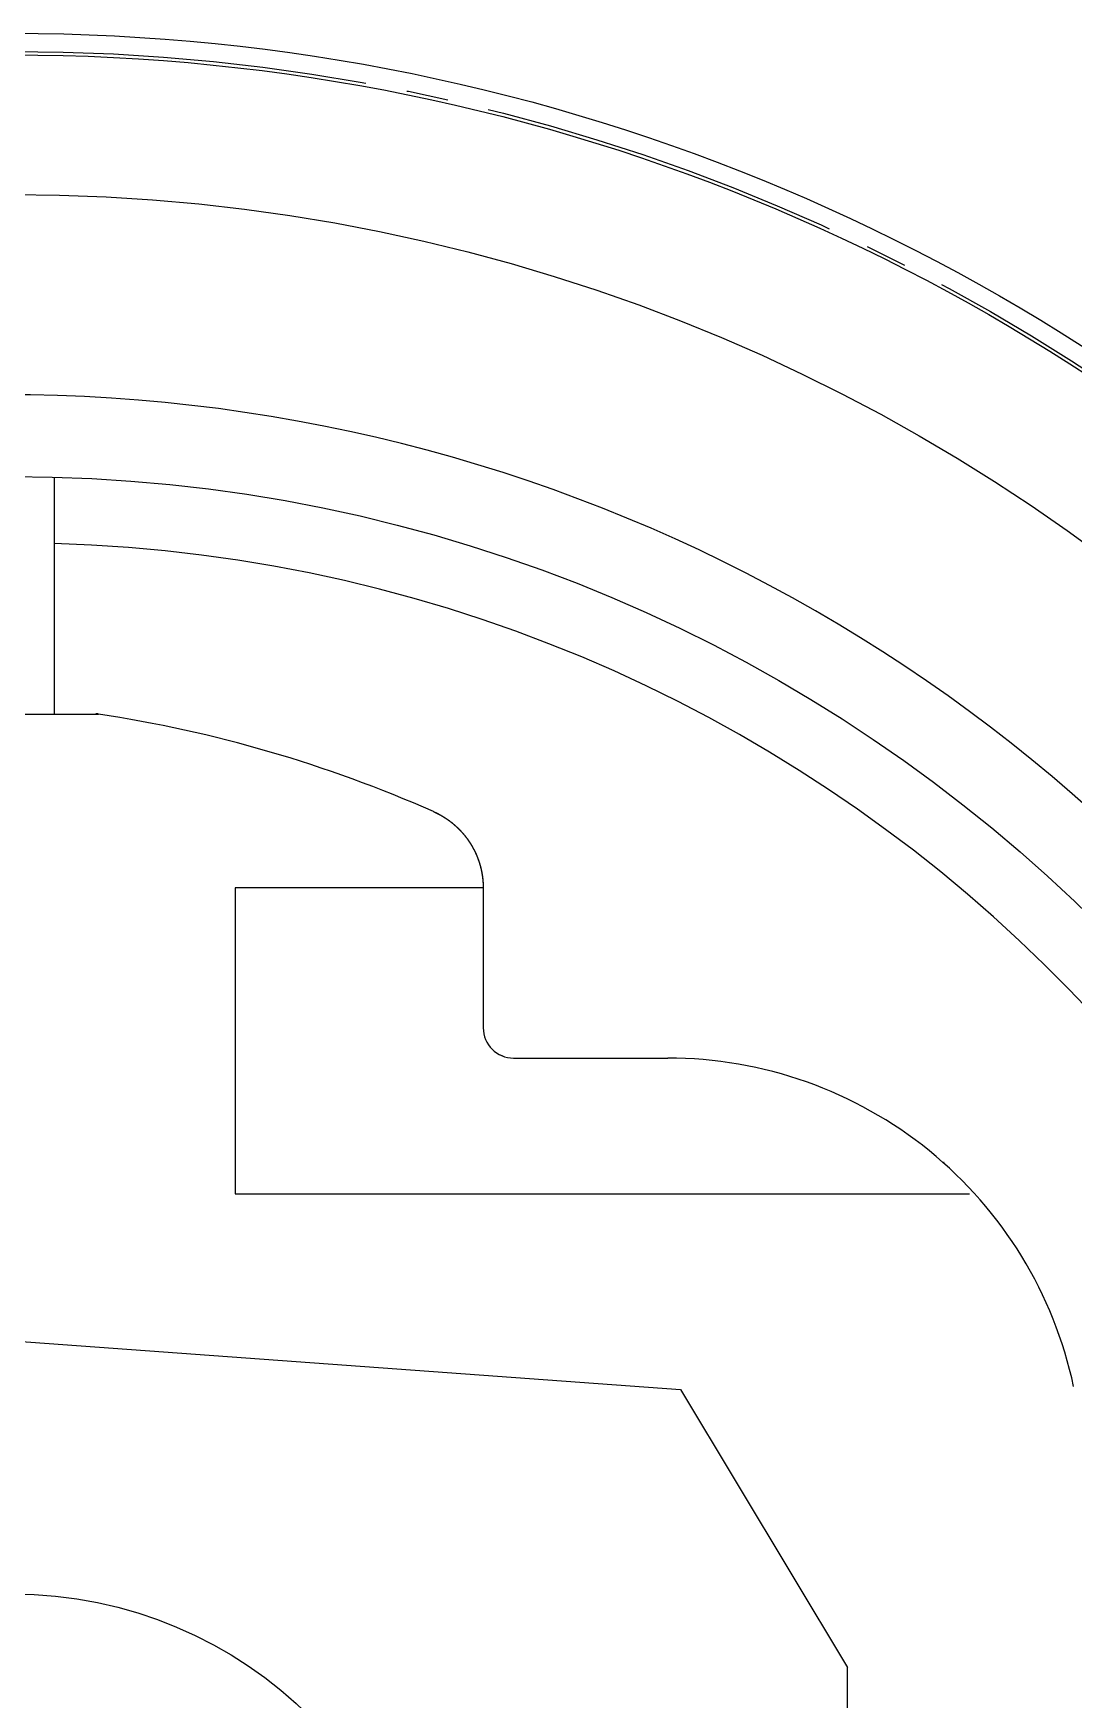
# Model space of a CAD drawing. Extents: x 16 to 365, y 6 to 252.
# Drawn here: x 101.5 to 138.9, y 191.5 to 251.4 of the extents above; entities that cross this region are included whole.
import ezdxf

# ---------------------------------------------------------------- set-up
doc = ezdxf.new("R2010")
doc.units = 0
doc.linetypes.add('CENTER', pattern=[17.5, 13, -1.5, 1.5, -1.5])
doc.layers.get('0').update_dxf_attribs({"linetype": 'CONTINUOUS'})
doc.layers.add('CENTER', color=1, linetype='CENTER')

msp = doc.modelspace()

# ---------------------------------------------------------------- linework, layer by layer
at = {"color": 7, "linetype": 'CONTINUOUS'}
for p, q in [((102.255, 235.427), (102.255, 226.923)), ((97.671, 226.909), (103.841, 226.909)), ((117.668, 220.661), (108.755, 220.661)), ((108.755, 220.661), (108.755, 209.661)), ((117.668, 220.661), (117.668, 215.631)), ((117.669, 220.661), (117.669, 215.631)), ((118.756, 214.544), (124.297, 214.544)), ((134.228, 210.788), (134.222, 210.794)), ((135.139, 209.648), (108.755, 209.648)), ((100.755, 204.381), (124.755, 202.631)), ((124.755, 202.631), (130.755, 192.631)), ((130.755, 167.631), (130.755, 192.631))]:
    msp.add_line(p, q, dxfattribs=at)
at = {"color": 7}
for points in [[(103.84, 226.909, 0), (103.84, 226.909, 0), (103.839, 226.909, 0), (103.839, 226.909, 0), (103.838, 226.909, 0), (103.837, 226.909, 0), (103.837, 226.909, 0), (103.836, 226.91, 0), (103.836, 226.91, 0), (103.835, 226.91, 0), (103.834, 226.91, 0), (103.834, 226.91, 0), (103.833, 226.91, 0), (103.833, 226.91, 0), (103.832, 226.91, 0), (103.831, 226.91, 0), (103.831, 226.91, 0), (103.83, 226.91, 0), (103.83, 226.911, 0), (103.829, 226.911, 0), (103.829, 226.911, 0), (103.828, 226.911, 0), (103.827, 226.911, 0), (103.827, 226.911, 0), (103.826, 226.911, 0), (103.826, 226.911, 0), (103.825, 226.911, 0), (103.824, 226.911, 0), (103.824, 226.911, 0), (103.823, 226.912, 0), (103.823, 226.912, 0), (103.822, 226.912, 0), (103.821, 226.912, 0), (103.821, 226.912, 0), (103.82, 226.912, 0), (103.82, 226.912, 0), (103.819, 226.912, 0), (103.818, 226.912, 0), (103.818, 226.912, 0), (103.817, 226.912, 0), (103.817, 226.912, 0), (103.816, 226.913, 0), (103.816, 226.913, 0), (103.815, 226.913, 0), (103.814, 226.913, 0), (103.814, 226.913, 0), (103.813, 226.913, 0), (103.813, 226.913, 0), (103.812, 226.913, 0), (103.811, 226.913, 0), (103.811, 226.913, 0), (103.81, 226.913, 0), (103.81, 226.914, 0), (103.809, 226.914, 0), (103.808, 226.914, 0), (103.808, 226.914, 0), (103.807, 226.914, 0), (103.807, 226.914, 0), (103.806, 226.914, 0), (103.805, 226.914, 0), (103.805, 226.914, 0), (103.804, 226.914, 0), (103.804, 226.914, 0), (103.803, 226.915, 0), (103.803, 226.915, 0), (103.802, 226.915, 0), (103.801, 226.915, 0), (103.801, 226.915, 0), (103.8, 226.915, 0), (103.8, 226.915, 0), (103.799, 226.915, 0), (103.798, 226.915, 0), (103.798, 226.915, 0), (103.797, 226.915, 0), (103.797, 226.915, 0), (103.796, 226.916, 0), (103.795, 226.916, 0), (103.795, 226.916, 0), (103.794, 226.916, 0), (103.794, 226.916, 0), (103.793, 226.916, 0), (103.792, 226.916, 0), (103.792, 226.916, 0), (103.791, 226.916, 0), (103.791, 226.916, 0), (103.79, 226.916, 0), (103.79, 226.917, 0), (103.789, 226.917, 0), (103.788, 226.917, 0), (103.788, 226.917, 0), (103.787, 226.917, 0), (103.787, 226.917, 0), (103.786, 226.917, 0), (103.785, 226.917, 0), (103.785, 226.917, 0), (103.784, 226.917, 0), (103.784, 226.917, 0), (103.783, 226.917, 0), (103.782, 226.918, 0), (103.782, 226.918, 0), (103.781, 226.918, 0), (103.781, 226.918, 0), (103.78, 226.918, 0), (103.779, 226.918, 0), (103.779, 226.918, 0), (103.778, 226.918, 0), (103.778, 226.918, 0), (103.777, 226.918, 0), (103.777, 226.918, 0), (103.776, 226.918, 0), (103.775, 226.919, 0), (103.775, 226.919, 0), (103.774, 226.919, 0), (103.774, 226.919, 0), (103.773, 226.919, 0), (103.772, 226.919, 0), (103.772, 226.919, 0), (103.771, 226.919, 0), (103.771, 226.919, 0), (103.77, 226.919, 0), (103.769, 226.919, 0), (103.769, 226.92, 0), (103.768, 226.92, 0), (103.768, 226.92, 0), (103.767, 226.92, 0), (103.766, 226.92, 0), (103.766, 226.92, 0), (103.765, 226.92, 0), (103.765, 226.92, 0), (103.764, 226.92, 0), (103.764, 226.92, 0), (103.763, 226.92, 0), (103.762, 226.92, 0), (103.762, 226.921, 0), (103.761, 226.921, 0), (103.761, 226.921, 0), (103.76, 226.921, 0), (103.759, 226.921, 0), (103.759, 226.921, 0), (103.758, 226.921, 0), (103.758, 226.921, 0), (103.757, 226.921, 0), (103.756, 226.921, 0), (103.756, 226.921, 0), (103.755, 226.921, 0), (103.755, 226.922, 0), (103.754, 226.922, 0), (103.753, 226.922, 0), (103.753, 226.922, 0), (103.752, 226.922, 0), (103.752, 226.922, 0), (103.751, 226.922, 0), (103.751, 226.922, 0), (103.75, 226.922, 0), (103.749, 226.922, 0), (103.749, 226.922, 0), (103.748, 226.923, 0), (103.748, 226.923, 0), (103.747, 226.923, 0), (103.746, 226.923, 0)], [(103.746, 226.923, 0), (103.747, 226.923, 0), (103.748, 226.923, 0), (103.748, 226.923, 0), (103.749, 226.922, 0), (103.749, 226.922, 0), (103.75, 226.922, 0), (103.751, 226.922, 0), (103.751, 226.922, 0), (103.752, 226.922, 0), (103.752, 226.922, 0), (103.753, 226.922, 0), (103.753, 226.922, 0), (103.754, 226.922, 0), (103.755, 226.922, 0), (103.755, 226.921, 0), (103.756, 226.921, 0), (103.756, 226.921, 0), (103.757, 226.921, 0), (103.758, 226.921, 0), (103.758, 226.921, 0), (103.759, 226.921, 0), (103.759, 226.921, 0), (103.76, 226.921, 0), (103.761, 226.921, 0), (103.761, 226.921, 0), (103.762, 226.921, 0), (103.762, 226.92, 0), (103.763, 226.92, 0), (103.764, 226.92, 0), (103.764, 226.92, 0), (103.765, 226.92, 0), (103.765, 226.92, 0), (103.766, 226.92, 0), (103.766, 226.92, 0), (103.767, 226.92, 0), (103.768, 226.92, 0), (103.768, 226.92, 0), (103.769, 226.92, 0), (103.769, 226.919, 0), (103.77, 226.919, 0), (103.771, 226.919, 0), (103.771, 226.919, 0), (103.772, 226.919, 0), (103.772, 226.919, 0), (103.773, 226.919, 0), (103.774, 226.919, 0), (103.774, 226.919, 0), (103.775, 226.919, 0), (103.775, 226.919, 0), (103.776, 226.918, 0), (103.777, 226.918, 0), (103.777, 226.918, 0), (103.778, 226.918, 0), (103.778, 226.918, 0), (103.779, 226.918, 0), (103.779, 226.918, 0), (103.78, 226.918, 0), (103.781, 226.918, 0), (103.781, 226.918, 0), (103.782, 226.918, 0), (103.782, 226.918, 0), (103.783, 226.917, 0), (103.784, 226.917, 0), (103.784, 226.917, 0), (103.785, 226.917, 0), (103.785, 226.917, 0), (103.786, 226.917, 0), (103.787, 226.917, 0), (103.787, 226.917, 0), (103.788, 226.917, 0), (103.788, 226.917, 0), (103.789, 226.917, 0), (103.79, 226.917, 0), (103.79, 226.916, 0), (103.791, 226.916, 0), (103.791, 226.916, 0), (103.792, 226.916, 0), (103.792, 226.916, 0), (103.793, 226.916, 0), (103.794, 226.916, 0), (103.794, 226.916, 0), (103.795, 226.916, 0), (103.795, 226.916, 0), (103.796, 226.916, 0), (103.797, 226.915, 0), (103.797, 226.915, 0), (103.798, 226.915, 0), (103.798, 226.915, 0), (103.799, 226.915, 0), (103.8, 226.915, 0), (103.8, 226.915, 0), (103.801, 226.915, 0), (103.801, 226.915, 0), (103.802, 226.915, 0), (103.803, 226.915, 0), (103.803, 226.915, 0), (103.804, 226.914, 0), (103.804, 226.914, 0), (103.805, 226.914, 0), (103.805, 226.914, 0), (103.806, 226.914, 0), (103.807, 226.914, 0), (103.807, 226.914, 0), (103.808, 226.914, 0), (103.808, 226.914, 0), (103.809, 226.914, 0), (103.81, 226.914, 0), (103.81, 226.913, 0), (103.811, 226.913, 0), (103.811, 226.913, 0), (103.812, 226.913, 0), (103.813, 226.913, 0), (103.813, 226.913, 0), (103.814, 226.913, 0), (103.814, 226.913, 0), (103.815, 226.913, 0), (103.816, 226.913, 0), (103.816, 226.913, 0), (103.817, 226.912, 0), (103.817, 226.912, 0), (103.818, 226.912, 0), (103.818, 226.912, 0), (103.819, 226.912, 0), (103.82, 226.912, 0), (103.82, 226.912, 0), (103.821, 226.912, 0), (103.821, 226.912, 0), (103.822, 226.912, 0), (103.823, 226.912, 0), (103.823, 226.912, 0), (103.824, 226.911, 0), (103.824, 226.911, 0), (103.825, 226.911, 0), (103.826, 226.911, 0), (103.826, 226.911, 0), (103.827, 226.911, 0), (103.827, 226.911, 0), (103.828, 226.911, 0), (103.829, 226.911, 0), (103.829, 226.911, 0), (103.83, 226.911, 0), (103.83, 226.91, 0), (103.831, 226.91, 0), (103.831, 226.91, 0), (103.832, 226.91, 0), (103.833, 226.91, 0), (103.833, 226.91, 0), (103.834, 226.91, 0), (103.834, 226.91, 0), (103.835, 226.91, 0), (103.836, 226.91, 0), (103.836, 226.91, 0), (103.837, 226.909, 0), (103.837, 226.909, 0), (103.838, 226.909, 0), (103.839, 226.909, 0), (103.839, 226.909, 0), (103.84, 226.909, 0), (103.84, 226.909, 0)], [(115.881, 223.404, 0), (115.889, 223.4, 0), (115.898, 223.397, 0), (115.906, 223.393, 0), (115.914, 223.389, 0), (115.922, 223.386, 0), (115.931, 223.382, 0), (115.939, 223.378, 0), (115.947, 223.374, 0), (115.955, 223.37, 0), (115.963, 223.366, 0), (115.971, 223.362, 0), (115.98, 223.359, 0), (115.988, 223.355, 0), (115.996, 223.351, 0), (116.004, 223.347, 0), (116.012, 223.343, 0), (116.02, 223.338, 0), (116.028, 223.334, 0), (116.036, 223.33, 0), (116.044, 223.326, 0), (116.052, 223.322, 0), (116.06, 223.318, 0), (116.068, 223.314, 0), (116.076, 223.309, 0), (116.084, 223.305, 0), (116.092, 223.301, 0), (116.1, 223.297, 0), (116.108, 223.292, 0), (116.116, 223.288, 0), (116.124, 223.283, 0), (116.132, 223.279, 0), (116.14, 223.275, 0), (116.148, 223.27, 0), (116.155, 223.266, 0), (116.163, 223.261, 0), (116.171, 223.257, 0), (116.179, 223.252, 0), (116.187, 223.248, 0), (116.195, 223.243, 0), (116.202, 223.238, 0), (116.21, 223.234, 0), (116.218, 223.229, 0), (116.226, 223.224, 0), (116.233, 223.22, 0), (116.241, 223.215, 0), (116.249, 223.21, 0), (116.256, 223.205, 0), (116.264, 223.201, 0), (116.272, 223.196, 0), (116.279, 223.191, 0), (116.287, 223.186, 0), (116.295, 223.181, 0), (116.302, 223.176, 0), (116.31, 223.171, 0), (116.317, 223.166, 0), (116.325, 223.161, 0), (116.332, 223.156, 0), (116.34, 223.151, 0), (116.347, 223.146, 0), (116.355, 223.141, 0), (116.362, 223.136, 0), (116.37, 223.131, 0), (116.377, 223.126, 0), (116.385, 223.121, 0), (116.392, 223.116, 0), (116.4, 223.11, 0), (116.407, 223.105, 0), (116.414, 223.1, 0), (116.422, 223.095, 0), (116.429, 223.089, 0), (116.436, 223.084, 0), (116.444, 223.079, 0), (116.451, 223.073, 0), (116.458, 223.068, 0), (116.465, 223.062, 0), (116.473, 223.057, 0), (116.48, 223.052, 0), (116.487, 223.046, 0), (116.494, 223.041, 0), (116.501, 223.035, 0), (116.508, 223.03, 0), (116.516, 223.024, 0), (116.523, 223.018, 0), (116.53, 223.013, 0), (116.537, 223.007, 0), (116.544, 223.002, 0), (116.551, 222.996, 0), (116.558, 222.99, 0), (116.565, 222.985, 0), (116.572, 222.979, 0), (116.579, 222.973, 0), (116.586, 222.967, 0), (116.593, 222.962, 0), (116.6, 222.956, 0), (116.607, 222.95, 0), (116.614, 222.944, 0), (116.621, 222.938, 0), (116.627, 222.932, 0), (116.634, 222.926, 0), (116.641, 222.92, 0), (116.648, 222.914, 0), (116.655, 222.908, 0), (116.661, 222.902, 0), (116.668, 222.896, 0), (116.675, 222.89, 0), (116.682, 222.884, 0), (116.688, 222.878, 0), (116.695, 222.872, 0), (116.702, 222.866, 0), (116.708, 222.86, 0), (116.715, 222.854, 0), (116.722, 222.848, 0), (116.728, 222.841, 0), (116.735, 222.835, 0), (116.741, 222.829, 0), (116.748, 222.823, 0), (116.754, 222.816, 0), (116.761, 222.81, 0), (116.767, 222.804, 0), (116.774, 222.797, 0), (116.78, 222.791, 0), (116.787, 222.785, 0), (116.793, 222.778, 0), (116.799, 222.772, 0), (116.806, 222.765, 0), (116.812, 222.759, 0), (116.818, 222.753, 0), (116.825, 222.746, 0), (116.831, 222.74, 0), (116.837, 222.733, 0), (116.843, 222.726, 0), (116.85, 222.72, 0), (116.856, 222.713, 0), (116.862, 222.707, 0), (116.868, 222.7, 0), (116.874, 222.693, 0), (116.88, 222.687, 0), (116.886, 222.68, 0), (116.893, 222.673, 0), (116.899, 222.667, 0), (116.905, 222.66, 0), (116.911, 222.653, 0), (116.917, 222.646, 0), (116.923, 222.64, 0), (116.929, 222.633, 0), (116.935, 222.626, 0), (116.94, 222.619, 0), (116.946, 222.612, 0), (116.952, 222.605, 0), (116.958, 222.599, 0), (116.964, 222.592, 0), (116.97, 222.585, 0), (116.975, 222.578, 0), (116.981, 222.571, 0), (116.987, 222.564, 0), (116.993, 222.557, 0), (116.998, 222.55, 0), (117.004, 222.543, 0), (117.01, 222.536, 0), (117.015, 222.529, 0), (117.021, 222.522, 0), (117.027, 222.514, 0), (117.032, 222.507, 0), (117.038, 222.5, 0), (117.043, 222.493, 0), (117.049, 222.486, 0), (117.054, 222.479, 0), (117.06, 222.472, 0), (117.065, 222.464, 0), (117.071, 222.457, 0), (117.076, 222.45, 0), (117.081, 222.443, 0), (117.087, 222.435, 0), (117.092, 222.428, 0), (117.097, 222.421, 0), (117.103, 222.413, 0), (117.108, 222.406, 0), (117.113, 222.399, 0), (117.119, 222.391, 0), (117.124, 222.384, 0), (117.129, 222.376, 0), (117.134, 222.369, 0), (117.139, 222.362, 0), (117.144, 222.354, 0), (117.149, 222.347, 0), (117.155, 222.339, 0), (117.16, 222.332, 0), (117.165, 222.324, 0), (117.17, 222.317, 0), (117.175, 222.309, 0), (117.18, 222.302, 0), (117.184, 222.294, 0), (117.189, 222.286, 0), (117.194, 222.279, 0), (117.199, 222.271, 0), (117.204, 222.263, 0), (117.209, 222.256, 0), (117.214, 222.248, 0), (117.218, 222.24, 0), (117.223, 222.233, 0), (117.228, 222.225, 0), (117.233, 222.217, 0), (117.237, 222.21, 0), (117.242, 222.202, 0), (117.247, 222.194, 0), (117.251, 222.186, 0), (117.256, 222.179, 0), (117.26, 222.171, 0), (117.265, 222.163, 0), (117.269, 222.155, 0), (117.274, 222.147, 0), (117.278, 222.139, 0), (117.283, 222.131, 0), (117.287, 222.124, 0), (117.292, 222.116, 0), (117.296, 222.108, 0), (117.3, 222.1, 0), (117.305, 222.092, 0), (117.309, 222.084, 0), (117.313, 222.076, 0), (117.317, 222.068, 0), (117.322, 222.06, 0), (117.326, 222.052, 0), (117.33, 222.044, 0), (117.334, 222.036, 0), (117.338, 222.028, 0), (117.342, 222.02, 0), (117.347, 222.012, 0), (117.351, 222.004, 0), (117.355, 221.996, 0), (117.359, 221.988, 0), (117.363, 221.979, 0), (117.367, 221.971, 0), (117.371, 221.963, 0), (117.374, 221.955, 0), (117.378, 221.947, 0), (117.382, 221.939, 0), (117.386, 221.93, 0), (117.39, 221.922, 0), (117.394, 221.914, 0), (117.397, 221.906, 0), (117.401, 221.898, 0), (117.405, 221.889, 0), (117.409, 221.881, 0), (117.412, 221.873, 0), (117.416, 221.865, 0), (117.42, 221.856, 0), (117.423, 221.848, 0), (117.427, 221.84, 0), (117.43, 221.831, 0), (117.434, 221.823, 0), (117.437, 221.815, 0), (117.441, 221.806, 0), (117.444, 221.798, 0), (117.448, 221.79, 0), (117.451, 221.781, 0), (117.454, 221.773, 0), (117.458, 221.764, 0), (117.461, 221.756, 0), (117.464, 221.748, 0), (117.468, 221.739, 0), (117.471, 221.731, 0), (117.474, 221.722, 0), (117.477, 221.714, 0), (117.48, 221.705, 0), (117.483, 221.697, 0), (117.487, 221.688, 0), (117.49, 221.68, 0), (117.493, 221.671, 0), (117.496, 221.663, 0), (117.499, 221.654, 0), (117.502, 221.646, 0), (117.505, 221.637, 0), (117.508, 221.629, 0), (117.511, 221.62, 0), (117.513, 221.612, 0), (117.516, 221.603, 0), (117.519, 221.594, 0), (117.522, 221.586, 0), (117.525, 221.577, 0), (117.527, 221.569, 0), (117.53, 221.56, 0), (117.533, 221.551, 0), (117.536, 221.543, 0), (117.538, 221.534, 0), (117.541, 221.525, 0), (117.543, 221.517, 0), (117.546, 221.508, 0), (117.548, 221.499, 0), (117.551, 221.491, 0), (117.553, 221.482, 0), (117.556, 221.473, 0), (117.558, 221.465, 0), (117.561, 221.456, 0), (117.563, 221.447, 0), (117.566, 221.438, 0), (117.568, 221.43, 0), (117.57, 221.421, 0), (117.572, 221.412, 0), (117.575, 221.403, 0), (117.577, 221.395, 0), (117.579, 221.386, 0), (117.581, 221.377, 0), (117.583, 221.368, 0), (117.586, 221.359, 0), (117.588, 221.351, 0), (117.59, 221.342, 0), (117.592, 221.333, 0), (117.594, 221.324, 0), (117.596, 221.315, 0), (117.598, 221.307, 0), (117.6, 221.298, 0), (117.602, 221.289, 0), (117.603, 221.28, 0), (117.605, 221.271, 0), (117.607, 221.262, 0), (117.609, 221.254, 0), (117.611, 221.245, 0), (117.612, 221.236, 0), (117.614, 221.227, 0), (117.616, 221.218, 0), (117.618, 221.209, 0), (117.619, 221.2, 0), (117.621, 221.191, 0), (117.622, 221.182, 0), (117.624, 221.174, 0), (117.625, 221.165, 0), (117.627, 221.156, 0), (117.628, 221.147, 0), (117.63, 221.138, 0), (117.631, 221.129, 0), (117.633, 221.12, 0), (117.634, 221.111, 0), (117.635, 221.102, 0), (117.637, 221.093, 0), (117.638, 221.084, 0), (117.639, 221.075, 0), (117.641, 221.066, 0), (117.642, 221.057, 0), (117.643, 221.048, 0), (117.644, 221.039, 0), (117.645, 221.03, 0), (117.646, 221.021, 0), (117.647, 221.012, 0), (117.648, 221.004, 0), (117.649, 220.995, 0), (117.65, 220.986, 0), (117.651, 220.977, 0), (117.652, 220.968, 0), (117.653, 220.959, 0), (117.654, 220.95, 0), (117.655, 220.941, 0), (117.656, 220.932, 0), (117.657, 220.923, 0), (117.657, 220.914, 0), (117.658, 220.904, 0), (117.659, 220.895, 0), (117.66, 220.886, 0), (117.66, 220.877, 0), (117.661, 220.868, 0), (117.662, 220.859, 0), (117.662, 220.85, 0), (117.663, 220.841, 0), (117.663, 220.832, 0), (117.664, 220.823, 0), (117.664, 220.814, 0), (117.665, 220.805, 0), (117.665, 220.796, 0), (117.665, 220.787, 0), (117.666, 220.778, 0), (117.666, 220.769, 0), (117.666, 220.76, 0), (117.667, 220.751, 0), (117.667, 220.742, 0), (117.667, 220.733, 0), (117.667, 220.724, 0), (117.668, 220.715, 0), (117.668, 220.706, 0), (117.668, 220.697, 0), (117.668, 220.688, 0), (117.668, 220.679, 0), (117.668, 220.67, 0), (117.668, 220.661, 0)], [(115.882, 223.404, 0), (115.891, 223.4, 0), (115.899, 223.397, 0), (115.907, 223.393, 0), (115.915, 223.389, 0), (115.923, 223.386, 0), (115.932, 223.382, 0), (115.94, 223.378, 0), (115.948, 223.374, 0), (115.956, 223.37, 0), (115.964, 223.366, 0), (115.973, 223.362, 0), (115.981, 223.359, 0), (115.989, 223.355, 0), (115.997, 223.351, 0), (116.005, 223.347, 0), (116.013, 223.343, 0), (116.021, 223.338, 0), (116.029, 223.334, 0), (116.037, 223.33, 0), (116.045, 223.326, 0), (116.053, 223.322, 0), (116.061, 223.318, 0), (116.069, 223.314, 0), (116.077, 223.309, 0), (116.085, 223.305, 0), (116.093, 223.301, 0), (116.101, 223.297, 0), (116.109, 223.292, 0), (116.117, 223.288, 0), (116.125, 223.283, 0), (116.133, 223.279, 0), (116.141, 223.275, 0), (116.149, 223.27, 0), (116.157, 223.266, 0), (116.164, 223.261, 0), (116.172, 223.257, 0), (116.18, 223.252, 0), (116.188, 223.248, 0), (116.196, 223.243, 0), (116.203, 223.238, 0), (116.211, 223.234, 0), (116.219, 223.229, 0), (116.227, 223.224, 0), (116.234, 223.22, 0), (116.242, 223.215, 0), (116.25, 223.21, 0), (116.258, 223.205, 0), (116.265, 223.201, 0), (116.273, 223.196, 0), (116.28, 223.191, 0), (116.288, 223.186, 0), (116.296, 223.181, 0), (116.303, 223.176, 0), (116.311, 223.171, 0), (116.318, 223.166, 0), (116.326, 223.161, 0), (116.334, 223.156, 0), (116.341, 223.151, 0), (116.349, 223.146, 0), (116.356, 223.141, 0), (116.364, 223.136, 0), (116.371, 223.131, 0), (116.378, 223.126, 0), (116.386, 223.121, 0), (116.393, 223.116, 0), (116.401, 223.11, 0), (116.408, 223.105, 0), (116.415, 223.1, 0), (116.423, 223.095, 0), (116.43, 223.089, 0), (116.437, 223.084, 0), (116.445, 223.079, 0), (116.452, 223.073, 0), (116.459, 223.068, 0), (116.466, 223.062, 0), (116.474, 223.057, 0), (116.481, 223.052, 0), (116.488, 223.046, 0), (116.495, 223.041, 0), (116.502, 223.035, 0), (116.51, 223.03, 0), (116.517, 223.024, 0), (116.524, 223.018, 0), (116.531, 223.013, 0), (116.538, 223.007, 0), (116.545, 223.002, 0), (116.552, 222.996, 0), (116.559, 222.99, 0), (116.566, 222.985, 0), (116.573, 222.979, 0), (116.58, 222.973, 0), (116.587, 222.967, 0), (116.594, 222.962, 0), (116.601, 222.956, 0), (116.608, 222.95, 0), (116.615, 222.944, 0), (116.622, 222.938, 0), (116.629, 222.932, 0), (116.635, 222.926, 0), (116.642, 222.92, 0), (116.649, 222.914, 0), (116.656, 222.908, 0), (116.663, 222.902, 0), (116.669, 222.896, 0), (116.676, 222.89, 0), (116.683, 222.884, 0), (116.689, 222.878, 0), (116.696, 222.872, 0), (116.703, 222.866, 0), (116.709, 222.86, 0), (116.716, 222.854, 0), (116.723, 222.848, 0), (116.729, 222.841, 0), (116.736, 222.835, 0), (116.742, 222.829, 0), (116.749, 222.823, 0), (116.755, 222.816, 0), (116.762, 222.81, 0), (116.768, 222.804, 0), (116.775, 222.797, 0), (116.781, 222.791, 0), (116.788, 222.785, 0), (116.794, 222.778, 0), (116.8, 222.772, 0), (116.807, 222.765, 0), (116.813, 222.759, 0), (116.819, 222.753, 0), (116.826, 222.746, 0), (116.832, 222.74, 0), (116.838, 222.733, 0), (116.844, 222.726, 0), (116.851, 222.72, 0), (116.857, 222.713, 0), (116.863, 222.707, 0), (116.869, 222.7, 0), (116.875, 222.693, 0), (116.881, 222.687, 0), (116.888, 222.68, 0), (116.894, 222.673, 0), (116.9, 222.667, 0), (116.906, 222.66, 0), (116.912, 222.653, 0), (116.918, 222.646, 0), (116.924, 222.64, 0), (116.93, 222.633, 0), (116.936, 222.626, 0), (116.942, 222.619, 0), (116.947, 222.612, 0), (116.953, 222.605, 0), (116.959, 222.599, 0), (116.965, 222.592, 0), (116.971, 222.585, 0), (116.977, 222.578, 0), (116.982, 222.571, 0), (116.988, 222.564, 0), (116.994, 222.557, 0), (117, 222.55, 0), (117.005, 222.543, 0), (117.011, 222.536, 0), (117.017, 222.529, 0), (117.022, 222.522, 0), (117.028, 222.514, 0), (117.033, 222.507, 0), (117.039, 222.5, 0), (117.044, 222.493, 0), (117.05, 222.486, 0), (117.055, 222.479, 0), (117.061, 222.472, 0), (117.066, 222.464, 0), (117.072, 222.457, 0), (117.077, 222.45, 0), (117.083, 222.443, 0), (117.088, 222.435, 0), (117.093, 222.428, 0), (117.099, 222.421, 0), (117.104, 222.413, 0), (117.109, 222.406, 0), (117.114, 222.399, 0), (117.12, 222.391, 0), (117.125, 222.384, 0), (117.13, 222.376, 0), (117.135, 222.369, 0), (117.14, 222.362, 0), (117.145, 222.354, 0), (117.151, 222.347, 0), (117.156, 222.339, 0), (117.161, 222.332, 0), (117.166, 222.324, 0), (117.171, 222.317, 0), (117.176, 222.309, 0), (117.181, 222.302, 0), (117.186, 222.294, 0), (117.19, 222.286, 0), (117.195, 222.279, 0), (117.2, 222.271, 0), (117.205, 222.263, 0), (117.21, 222.256, 0), (117.215, 222.248, 0), (117.219, 222.24, 0), (117.224, 222.233, 0), (117.229, 222.225, 0), (117.234, 222.217, 0), (117.238, 222.21, 0), (117.243, 222.202, 0), (117.248, 222.194, 0), (117.252, 222.186, 0), (117.257, 222.179, 0), (117.261, 222.171, 0), (117.266, 222.163, 0), (117.27, 222.155, 0), (117.275, 222.147, 0), (117.279, 222.139, 0), (117.284, 222.131, 0), (117.288, 222.124, 0), (117.293, 222.116, 0), (117.297, 222.108, 0), (117.301, 222.1, 0), (117.306, 222.092, 0), (117.31, 222.084, 0), (117.314, 222.076, 0), (117.319, 222.068, 0), (117.323, 222.06, 0), (117.327, 222.052, 0), (117.331, 222.044, 0), (117.335, 222.036, 0), (117.339, 222.028, 0), (117.344, 222.02, 0), (117.348, 222.012, 0), (117.352, 222.004, 0), (117.356, 221.996, 0), (117.36, 221.988, 0), (117.364, 221.979, 0), (117.368, 221.971, 0), (117.372, 221.963, 0), (117.376, 221.955, 0), (117.379, 221.947, 0), (117.383, 221.939, 0), (117.387, 221.93, 0), (117.391, 221.922, 0), (117.395, 221.914, 0), (117.399, 221.906, 0), (117.402, 221.898, 0), (117.406, 221.889, 0), (117.41, 221.881, 0), (117.413, 221.873, 0), (117.417, 221.865, 0), (117.421, 221.856, 0), (117.424, 221.848, 0), (117.428, 221.84, 0), (117.431, 221.831, 0), (117.435, 221.823, 0), (117.438, 221.815, 0), (117.442, 221.806, 0), (117.445, 221.798, 0), (117.449, 221.79, 0), (117.452, 221.781, 0), (117.455, 221.773, 0), (117.459, 221.764, 0), (117.462, 221.756, 0), (117.465, 221.748, 0), (117.469, 221.739, 0), (117.472, 221.731, 0), (117.475, 221.722, 0), (117.478, 221.714, 0), (117.481, 221.705, 0), (117.485, 221.697, 0), (117.488, 221.688, 0), (117.491, 221.68, 0), (117.494, 221.671, 0), (117.497, 221.663, 0), (117.5, 221.654, 0), (117.503, 221.646, 0), (117.506, 221.637, 0), (117.509, 221.629, 0), (117.512, 221.62, 0), (117.515, 221.612, 0), (117.517, 221.603, 0), (117.52, 221.594, 0), (117.523, 221.586, 0), (117.526, 221.577, 0), (117.529, 221.569, 0), (117.531, 221.56, 0), (117.534, 221.551, 0), (117.537, 221.543, 0), (117.539, 221.534, 0), (117.542, 221.525, 0), (117.544, 221.517, 0), (117.547, 221.508, 0), (117.55, 221.499, 0), (117.552, 221.491, 0), (117.555, 221.482, 0), (117.557, 221.473, 0), (117.559, 221.465, 0), (117.562, 221.456, 0), (117.564, 221.447, 0), (117.567, 221.438, 0), (117.569, 221.43, 0), (117.571, 221.421, 0), (117.574, 221.412, 0), (117.576, 221.403, 0), (117.578, 221.395, 0), (117.58, 221.386, 0), (117.582, 221.377, 0), (117.585, 221.368, 0), (117.587, 221.359, 0), (117.589, 221.351, 0), (117.591, 221.342, 0), (117.593, 221.333, 0), (117.595, 221.324, 0), (117.597, 221.315, 0), (117.599, 221.307, 0), (117.601, 221.298, 0), (117.603, 221.289, 0), (117.605, 221.28, 0), (117.606, 221.271, 0), (117.608, 221.262, 0), (117.61, 221.254, 0), (117.612, 221.245, 0), (117.614, 221.236, 0), (117.615, 221.227, 0), (117.617, 221.218, 0), (117.619, 221.209, 0), (117.62, 221.2, 0), (117.622, 221.191, 0), (117.623, 221.182, 0), (117.625, 221.174, 0), (117.627, 221.165, 0), (117.628, 221.156, 0), (117.63, 221.147, 0), (117.631, 221.138, 0), (117.632, 221.129, 0), (117.634, 221.12, 0), (117.635, 221.111, 0), (117.637, 221.102, 0), (117.638, 221.093, 0), (117.639, 221.084, 0), (117.64, 221.075, 0), (117.642, 221.066, 0), (117.643, 221.057, 0), (117.644, 221.048, 0), (117.645, 221.039, 0), (117.646, 221.03, 0), (117.647, 221.021, 0), (117.649, 221.012, 0), (117.65, 221.004, 0), (117.651, 220.995, 0), (117.652, 220.986, 0), (117.653, 220.977, 0), (117.653, 220.968, 0), (117.654, 220.959, 0), (117.655, 220.95, 0), (117.656, 220.941, 0), (117.657, 220.932, 0), (117.658, 220.923, 0), (117.659, 220.914, 0), (117.659, 220.904, 0), (117.66, 220.895, 0), (117.661, 220.886, 0), (117.661, 220.877, 0), (117.662, 220.868, 0), (117.663, 220.859, 0), (117.663, 220.85, 0), (117.664, 220.841, 0), (117.664, 220.832, 0), (117.665, 220.823, 0), (117.665, 220.814, 0), (117.666, 220.805, 0), (117.666, 220.796, 0), (117.667, 220.787, 0), (117.667, 220.778, 0), (117.667, 220.769, 0), (117.668, 220.76, 0), (117.668, 220.751, 0), (117.668, 220.742, 0), (117.668, 220.733, 0), (117.669, 220.724, 0), (117.669, 220.715, 0), (117.669, 220.706, 0), (117.669, 220.697, 0), (117.669, 220.688, 0), (117.669, 220.679, 0), (117.669, 220.67, 0), (117.669, 220.661, 0)]]:
    msp.add_polyline3d(points, dxfattribs=at)
at = {"color": 7, "linetype": 'CONTINUOUS'}
for radius in [71.25, 70.475, 65.457, 55.316, 15.15]:
    msp.add_circle((100.756, 180.131), radius, dxfattribs=at)
for centre, radius, start, end in [((100.543, 180.131), 58.257, 269.88792, 90.11208), ((100.755, 180.131), 52.93, 271.62395, 88.37605), ((96.755, 180.131), 47.311, 66.1552, 81.38709), ((96.756, 180.131), 47.311, 66.1552, 81.38709), ((118.755, 215.631), 1.087, 180, 270), ((118.756, 215.631), 1.087, 180, 270), ((124.297, 199.631), 14.913, 50.91858, 90), ((124.296, 199.631), 14.913, 68.05337, 68.08935), ((124.297, 199.631), 14.913, 12, 50.91858), ((124.296, 199.631), 14.913, 44.48425, 44.51735)]:
    msp.add_arc(centre, radius, start, end, dxfattribs=at)
at = {"layer": 'CENTER'}
msp.add_circle((100.755, 180.131), 70.6, dxfattribs=at)

doc.saveas('drawing.dxf')
